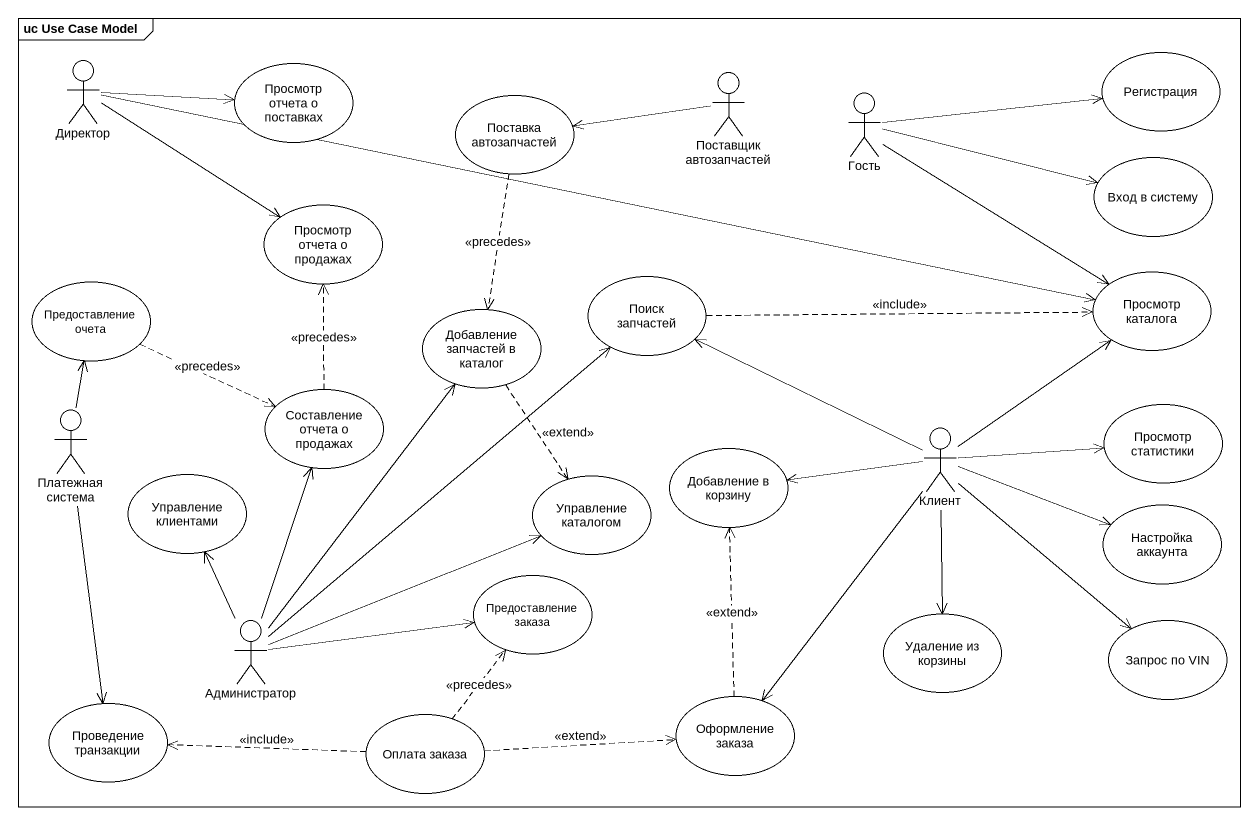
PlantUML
@startuml
mainframe uc Use Case Model
actor Директор
usecase "Просмотр отчета о поставках" as Просмотр_отчета_о_поставках
usecase Регистрация
usecase "Поставка автозапчастей" as Поставка_автозапчастей
actor "Поставщик автозапчастей" as Поставщик_автозапчастей
actor Гость
usecase "Вход в систему" as Вход_в_систему
usecase "Просмотр отчета о продажах" as Просмотр_отчета_о_продажах
usecase "Предоставление очета" as Предоставление_очета
usecase "Добавление запчастей в каталог" as Добавление_запчастей_в
usecase "Поиск запчастей" as Поиск_запчастей
usecase "Просмотр каталога" as Просмотр_каталога
actor "Платежная система" as Платежная_система
usecase "Составление отчета о продажах" as Составление_отчета_о
usecase "Просмотр статистики" as Просмотр_статистики
usecase "Добавление в корзину" as Добавление_в_корзину
actor Клиент
usecase "Управление клиентами" as Управление_клиентами
usecase "Управление каталогом" as Управление_каталогом
usecase "Настройка аккаунта" as Настройка_аккаунта
actor Администратор
usecase "Предоставление заказа" as Предоставление_заказа
usecase "Удаление из корзины" as Удаление_из_корзины
usecase "Запрос по VIN" as Запрос_по_VIN
usecase "Проведение транзакции" as Проведение_транзакции
usecase "Оплата заказа" as Оплата_заказа
usecase "Оформление заказа" as Оформление_заказа
Директор -right-> Просмотр_отчета_о_поставках
Директор -right-> Просмотр_отчета_о_продажах
Директор -right-> Просмотр_каталога
Поставка_автозапчастей ..> Добавление_запчастей_в : <<precedes>>
Поставщик_автозапчастей -left-> Поставка_автозапчастей
Гость -right-> Регистрация
Гость -right-> Вход_в_систему
Гость -right-> Просмотр_каталога
Предоставление_очета .right.> Составление_отчета_о : <<precedes>>
Добавление_запчастей_в ..> Управление_каталогом : <<extend>>
Поиск_запчастей .right.> Просмотр_каталога : <<include>>
Платежная_система -up-> Предоставление_очета
Платежная_система --> Проведение_транзакции
Составление_отчета_о .up.> Просмотр_отчета_о_продажах : <<precedes>>
Клиент -left-> Поиск_запчастей
Клиент -up-> Просмотр_каталога
Клиент -right-> Просмотр_статистики
Клиент -left-> Добавление_в_корзину
Клиент -right-> Настройка_аккаунта
Клиент --> Удаление_из_корзины
Клиент --> Запрос_по_VIN
Клиент --> Оформление_заказа
Администратор -up-> Добавление_запчастей_в
Администратор -up-> Поиск_запчастей
Администратор -up-> Составление_отчета_о
Администратор -up-> Управление_клиентами
Администратор -right-> Управление_каталогом
Администратор -right-> Предоставление_заказа
Оплата_заказа .up.> Предоставление_заказа : <<precedes>>
Оплата_заказа .left.> Проведение_транзакции : <<include>>
Оплата_заказа .right.> Оформление_заказа : <<extend>>
Оформление_заказа .up.> Добавление_в_корзину : <<extend>>
@enduml
